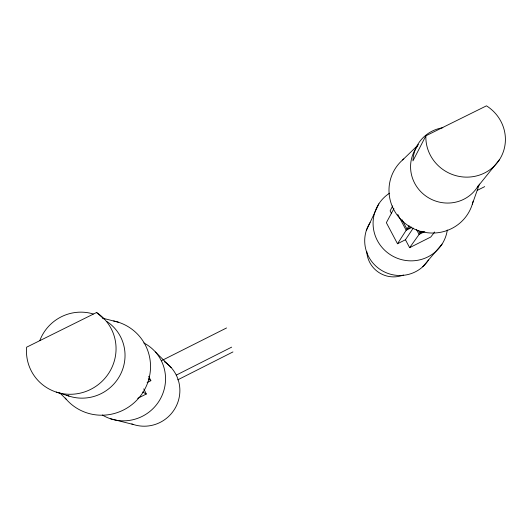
<?xml version="1.0" encoding="UTF-8"?>
<svg xmlns="http://www.w3.org/2000/svg" width="532" height="532" viewBox="0 0 532 532"><rect width="100%" height="100%" fill="white"/><g stroke="black" fill="none" stroke-linecap="round" stroke-linejoin="round"><path stroke-width="0.8" d="M472.323 204.162L479.412 184.072M366.282 230.609L378.87 203.816M425.866 135.82A40.053 38.557 25.3 0 0 457.46 176.059A40.053 38.557 25.3 0 0 502.587 153.728A40.053 38.557 25.3 0 0 486.467 105.835L425.866 135.82L412.938 160.917A36.914 35.671 25.6 0 1 442.85 127.713M392.716 205.924L390.116 210.858L391.632 213.718M393.926 208.604L386.358 222.695L397.504 243.756L405.444 239.759L413.238 228.088M397.504 243.756L406.182 230.263L411.808 227.437M401.953 219.636L406.96 229.059L409.121 225.694M405.444 239.759L409.64 247.679L419.09 234.432L424.882 231.513M418.431 230.436L419.934 233.249L421.351 231.267M434.677 231.979L430.76 237.026L409.64 247.679M477.463 186.998L499.581 159.514M422.787 266.751L442.065 244.115M402.631 159.939L418.544 144.591M137.635 398.395L146.3 394.013L143.76 388.865M177.695 379.868L232.943 351.938M161.336 360.769L226.546 327.958M419.934 233.249L423.572 231.42M147.145 382.561L150.855 380.693L148.681 376.297M176.272 375.113L231.659 347.137M477.29 190.35L484.685 186.639M406.96 229.059L411.196 226.931M96.558 312.51L26.6 347.21A45.22 44.036 -36.5 0 0 59.89 393.108A45.22 44.036 -36.5 0 0 112.013 367.253A45.22 44.036 -36.5 0 0 96.558 312.51L103.94 318.974M110.663 418.817L133.366 424.489M102.543 318.163L118.437 322.232M56.259 392.091L69.034 396.101M142.649 392.031L146.3 394.013M148.288 378.924L150.855 380.693M155.397 351.958L171.211 367.612M59.817 392.922L66.254 399.299M416.483 229.525L419.09 234.432M397.756 214.396L406.182 230.263M143.813 342.954A41.682 40.864 -41.3 0 1 159.972 399.605A41.682 40.864 -41.3 0 1 102.363 415.027M164.361 361.707A35.378 34.766 -44.1 0 1 175.826 406.967A35.378 34.766 -44.1 0 1 131.803 423.938M428.526 259.968A34.686 33.928 27.6 0 1 380.846 269.93A34.686 33.928 27.6 0 1 370.079 222.615M447.312 229.984A37.486 36.568 27 0 1 390.588 254.861A37.486 36.568 27 0 1 389.544 193.202M403.442 275.004A26.534 25.988 28 0 1 366.774 251.516M478.255 185.695A36.342 35.145 25.7 0 1 427.309 197.033A36.342 35.145 25.7 0 1 417.394 146.253M473.121 201.163A42.799 41.536 26.2 0 1 409.733 226.619A42.799 41.536 26.2 0 1 403.801 158.935M113.662 320.949A48.299 47.228 -39 0 1 143.088 392.19A48.299 47.228 -39 0 1 65.19 398.042M106.713 321.401A42.394 41.343 -37.3 0 1 119.946 375.446A42.394 41.343 -37.3 0 1 66.833 395.309M39.834 340.507A43.165 42.081 -37.1 0 1 93.286 313.993"/></g></svg>
